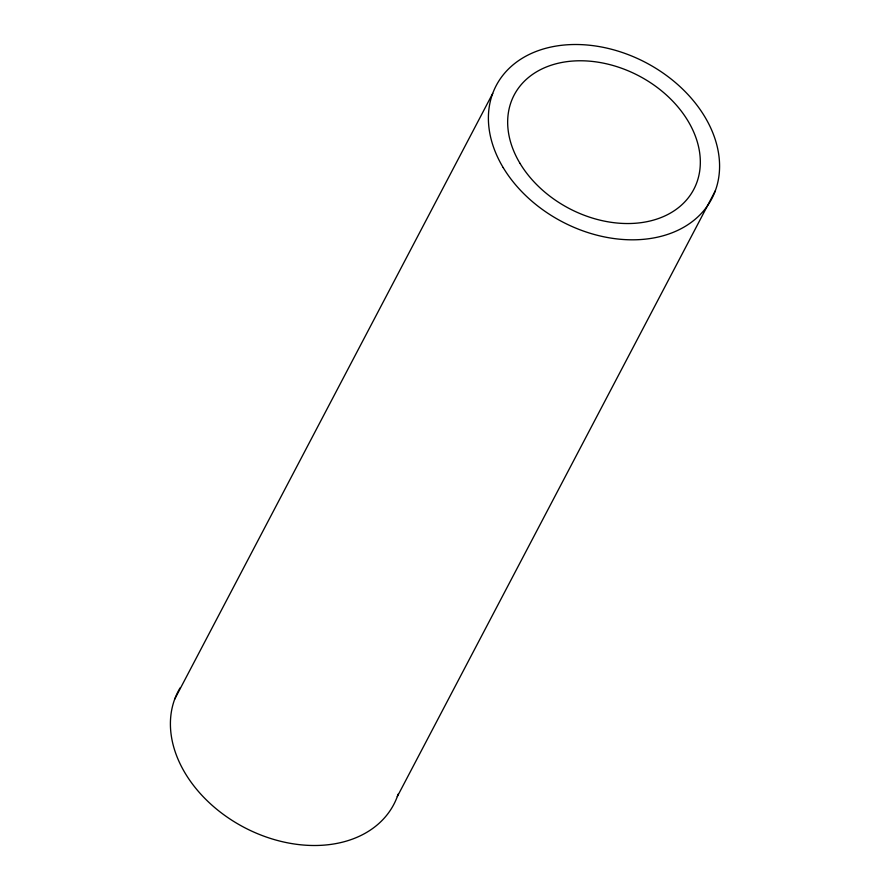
<?xml version="1.0" encoding="UTF-8"?>
<svg xmlns="http://www.w3.org/2000/svg" width="890" height="890" viewBox="0 0 890 890"><rect width="100%" height="100%" fill="white"/><g stroke="black" fill="none" stroke-linecap="round" stroke-linejoin="round"><path stroke-width="1.33" d="M174.707 699.14L492.693 93.461M397.307 796.539L715.293 190.861M398.164 794.08A121.741 89.901 27.7 0 1 248.677 829.691A121.741 89.901 27.7 0 1 180.103 687.903M503.184 167.587A121.741 89.901 27.7 0 0 703.4 211.108A121.741 89.901 27.7 0 0 605.389 47.793A121.741 89.901 27.7 0 0 503.184 167.587M519.994 163.348A101.449 74.916 27.7 0 0 686.835 199.616A101.449 74.916 27.7 0 0 605.156 63.513A101.449 74.916 27.7 0 0 519.994 163.348"/></g></svg>
